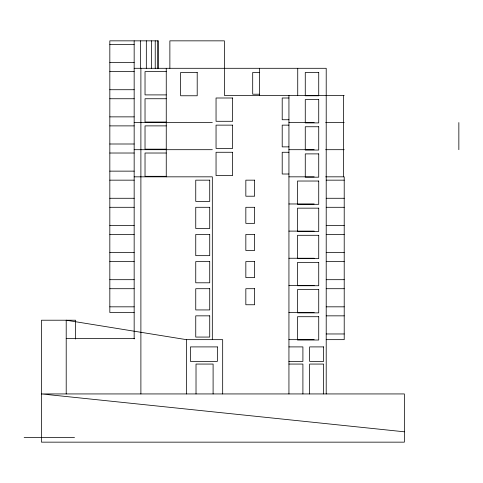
<?xml version="1.0" encoding="UTF-8"?>
<svg xmlns="http://www.w3.org/2000/svg" width="483" height="483" viewBox="0 0 483 483"><rect width="100%" height="100%" fill="white"/><g stroke="black" fill="none" stroke-linecap="round" stroke-linejoin="round"><path stroke-width="0.72" d="M109.828 44.472L134.159 44.472M109.828 62.585L134.159 62.585M134.159 68.296L326.206 68.296L326.206 393.935M109.828 71.611L134.159 71.611M166.255 71.611L145.027 71.611L145.027 94.903L166.255 94.903M259.425 72.474L252.7 72.474L252.7 94.215L259.425 94.215M109.828 89.723L134.159 89.723M344.21 95.417L224.39 95.417L224.39 40.844L169.871 40.844L169.871 68.296M288.937 98.001L282.205 98.001L282.205 119.742L288.937 119.742M109.828 98.743L134.159 98.743M166.255 98.743L145.027 98.743L145.027 122.042L166.255 122.042M109.828 116.862L134.159 116.862M134.159 122.555L212.321 122.555M288.937 122.555L314.179 122.555M325.651 122.555L344.21 122.555M288.937 125.133L282.205 125.133L282.205 146.874L288.937 146.874M109.828 125.882L134.159 125.882M166.255 125.882L145.027 125.882L145.027 149.175L166.255 149.175M109.828 144L134.159 144M134.159 149.694L212.321 149.694M288.937 149.694L314.179 149.694M325.651 149.694L344.21 149.694M288.937 152.272L282.205 152.272L282.205 174.013L288.937 174.013M109.828 153.02L134.159 153.02M166.255 153.02L145.027 153.02L145.027 176.313L166.255 176.313M109.828 171.139L134.159 171.139M134.159 176.832L212.321 176.832L212.321 339.658M288.937 176.832L314.179 176.832M325.651 176.832L344.21 176.832L344.21 339.658L326.206 339.658M109.828 180.159L134.159 180.159M326.206 180.159L344.21 180.159M109.828 198.278L134.159 198.278M326.206 198.278L344.21 198.278M288.937 203.971L314.179 203.971M109.828 207.298L134.159 207.298M326.206 207.298L344.21 207.298M109.828 225.416L134.159 225.416M326.206 225.416L344.21 225.416M288.937 231.109L314.179 231.109M109.828 234.436L134.159 234.436M326.206 234.436L344.21 234.436M109.828 252.549L134.159 252.549M326.206 252.549L344.21 252.549M288.937 258.248L314.179 258.248M109.828 261.575L134.159 261.575M326.206 261.575L344.21 261.575M109.828 279.687L134.159 279.687M326.206 279.687L344.21 279.687M288.937 285.381L314.179 285.381M109.828 288.707L134.159 288.707M326.206 288.707L344.21 288.707M109.828 306.826L134.159 306.826M326.206 306.826L344.21 306.826M134.159 312.519L109.828 312.519L109.828 40.844L158.49 40.844L158.49 68.296M288.937 312.519L314.179 312.519M326.206 315.846L344.21 315.846M326.206 333.964L344.21 333.964M66.207 338.607L134.636 338.607M66.207 393.935L66.207 320.217L186.438 339.658L222.675 339.658L222.675 393.935M288.937 339.658L314.179 339.658M288.937 346.903L302.907 346.903L302.907 361.399L288.937 361.399M288.937 364.061L302.907 364.061L302.907 393.935M24.15 437.417L74.515 437.417M404.356 431.802L41.466 393.935L404.356 393.935L404.356 442.156L41.466 442.156L41.466 320.217L75.583 320.217L75.583 339.042M458.85 122.567L458.85 149.694M343.522 95.417L343.522 176.832M323.616 393.935L323.616 364.061L309.639 364.061L309.639 393.935M297.733 68.296L297.733 95.417M288.937 95.417L288.937 393.935M259.425 68.296L259.425 95.417M213.1 393.935L213.1 364.061L196.02 364.061L196.02 393.935M186.438 339.658L186.438 393.935M166.255 68.296L166.255 176.832M157.657 40.844L157.657 68.296M155.23 40.844L155.23 68.296M151.36 40.844L151.36 68.296M146.325 40.844L146.325 68.296M140.891 68.296L140.891 393.935M140.456 40.844L140.456 68.296M134.159 40.844L134.159 338.915M197.203 72.474L180.636 72.474L180.636 95.767L197.203 95.767L197.203 72.474M318.726 72.474L305.268 72.474L305.268 95.767L318.726 95.767L318.726 72.474M232.613 98.001L216.046 98.001L216.046 121.293L232.613 121.293L232.613 98.001M318.726 99.613L305.268 99.613L305.268 122.905L318.726 122.905L318.726 99.613M232.613 125.133L216.046 125.133L216.046 148.432L232.613 148.432L232.613 125.133M318.726 126.751L305.268 126.751L305.268 150.044L318.726 150.044L318.726 126.751M232.613 152.272L216.046 152.272L216.046 175.564L232.613 175.564L232.613 152.272M318.726 153.89L305.268 153.89L305.268 177.183L318.726 177.183L318.726 153.89M209.725 180.159L195.748 180.159L195.748 201.381L209.725 201.381L209.725 180.159M254.632 180.159L245.835 180.159L245.835 196.207L254.632 196.207L254.632 180.159M318.726 181.028L297.504 181.028L297.504 204.321L318.726 204.321L318.726 181.028M209.725 207.298L195.748 207.298L195.748 228.519L209.725 228.519L209.725 207.298M254.632 207.298L245.835 207.298L245.835 223.345L254.632 223.345L254.632 207.298M318.726 208.161L297.504 208.161L297.504 231.46L318.726 231.46L318.726 208.161M209.725 234.436L195.748 234.436L195.748 255.658L209.725 255.658L209.725 234.436M254.632 234.436L245.835 234.436L245.835 250.484L254.632 250.484L254.632 234.436M318.726 235.299L297.504 235.299L297.504 258.592L318.726 258.592L318.726 235.299M209.725 261.575L195.748 261.575L195.748 282.796L209.725 282.796L209.725 261.575M254.632 261.575L245.835 261.575L245.835 277.616L254.632 277.616L254.632 261.575M318.726 262.438L297.504 262.438L297.504 285.731L318.726 285.731L318.726 262.438M209.725 288.707L195.748 288.707L195.748 309.935L209.725 309.935L209.725 288.707M254.632 288.707L245.835 288.707L245.835 304.755L254.632 304.755L254.632 288.707M318.726 289.577L297.504 289.577L297.504 312.869L318.726 312.869L318.726 289.577M209.725 315.846L195.748 315.846L195.748 337.068L209.725 337.068L209.725 315.846M318.726 316.715L297.504 316.715L297.504 340.008L318.726 340.008L318.726 316.715M217.356 346.903L190.441 346.903L190.441 361.399L217.356 361.399L217.356 346.903M323.616 346.903L309.639 346.903L309.639 361.399L323.616 361.399L323.616 346.903"/></g></svg>
